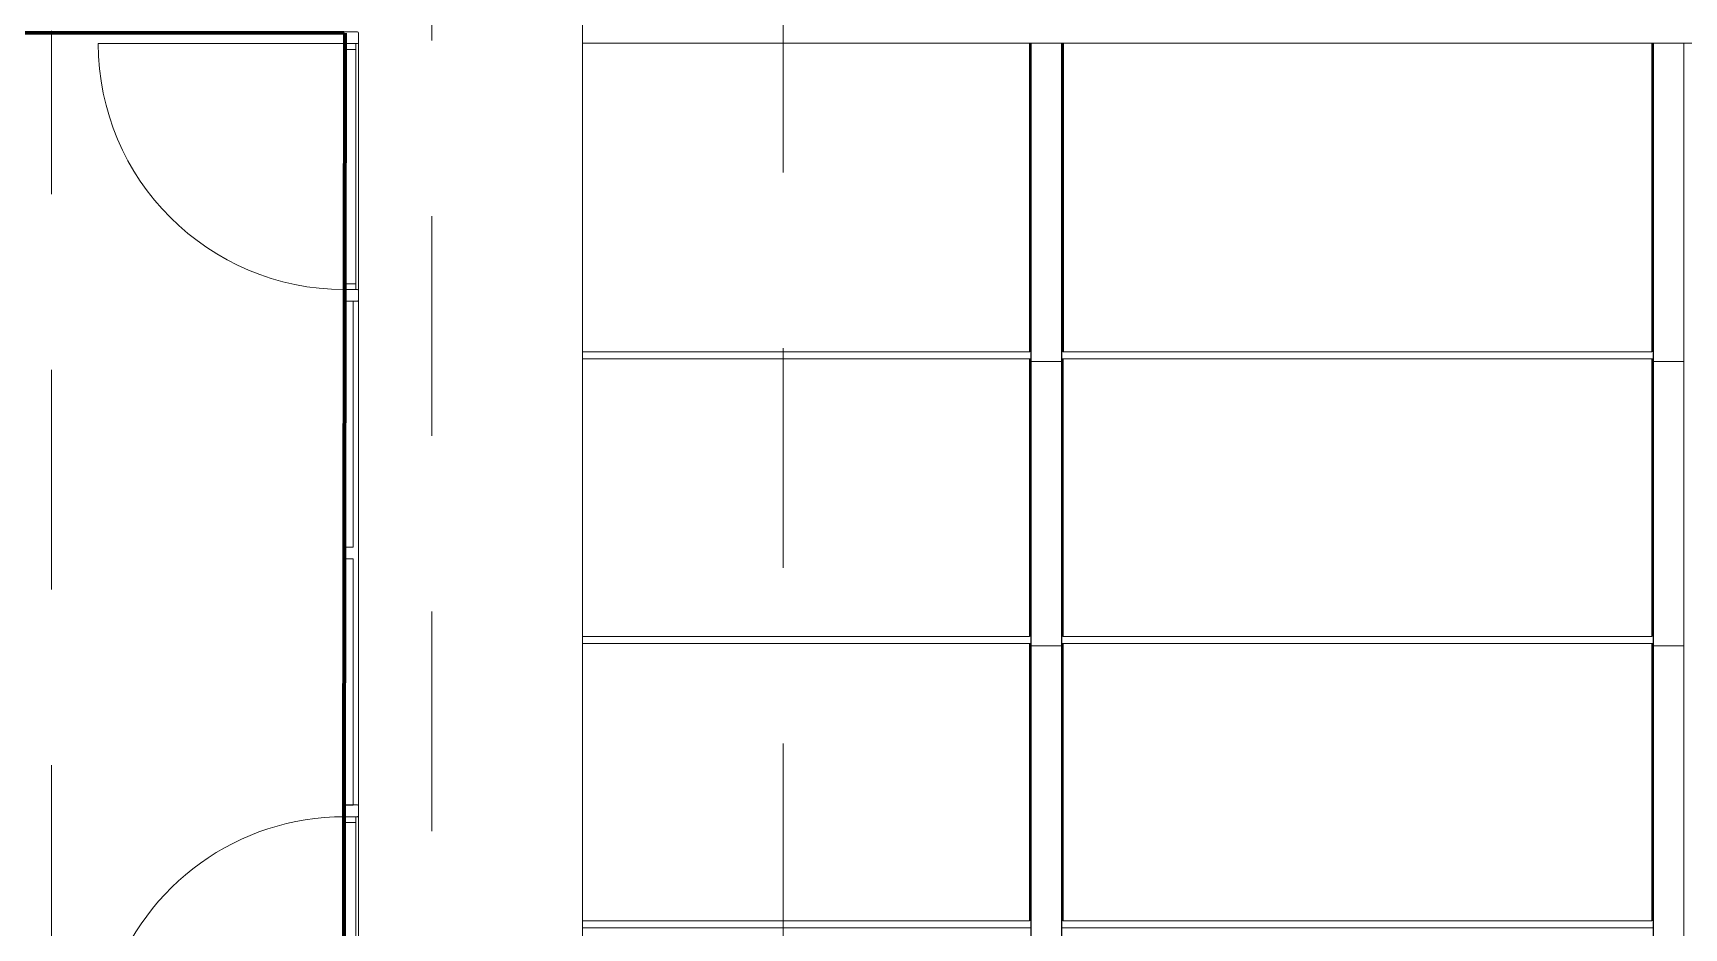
# Model space of a CAD drawing. Header units: metres. Extents: x -227.9 to -140, y 37.9 to 92.1.
# Drawn here: x -207.66 to -202.02, y 64.88 to 67.94 of the extents above; entities that cross this region are included whole.
import ezdxf

# ---------------------------------------------------------------- set-up
doc = ezdxf.new("R2010")
doc.units = ezdxf.units.M
doc.linetypes.add('JIS_02_0.7', pattern=[1.35, 0.75, -0.6])
doc.layers.add('A-DETL', color=94, linetype='Continuous', lineweight=5, true_color=0x00a600)
doc.layers.add('G-IMPT', color=8, linetype='Continuous', lineweight=5, true_color=0x808080)
for name, color, linetype, lineweight in [('A-DOOR', 7, 'Continuous', 5), ('A-FLOR', 7, 'Continuous', 5), ('A-GENM', 7, 'Continuous', 5), ('A-GLAZ-CURT', 7, 'Continuous', 5), ('A-GLAZ-CWMG', 7, 'Continuous', 5), ('A-ROOF', 7, 'Continuous', 5), ('S-BEAM', 7, 'Continuous', 5)]:
    doc.layers.add(name, color=color, linetype=linetype, lineweight=lineweight)
doc.layers.add('Chambre', color=40, linetype='Continuous')

# ---------------------------------------------------------------- blocks, each defined once
blk = doc.blocks.new('LAG-C1030-PORTES-VITRINE DE MAGASIN-13PR_08_01 - LAG-C1030-PORTES-VITRINE DE MAGASIN-13PR_08_01-12741820-MUC-LAG-PRO-PLA-ARC-TZN-N02-AG02Ec-Cote')
at = {"layer": 'A-DOOR'}
blk.add_line((0.4201, 0), (0.4201, 0.8401), dxfattribs=at)
at = {"layer": 'A-DOOR', "color": 9, "lineweight": 9, "true_color": 0xc0c0c0}
for p, q in [((-0.4001, 0), (-0.4201, 0)), ((-0.4201, 0), (-0.4201, -0.04)), ((-0.4001, -0.04), (-0.4001, 0)), ((0.4201, 0), (0.4001, 0)), ((0.4001, 0), (0.4001, -0.04)), ((0.4201, -0.04), (0.4201, 0)), ((-0.4201, -0.04), (-0.4001, -0.04)), ((0.4001, -0.04), (0.4201, -0.04))]:
    blk.add_line(p, q, dxfattribs=at)
at = {"layer": 'A-DOOR', "color": 9, "true_color": 0xc0c0c0}
for p, q in [((-0.4001, 0), (0.4001, 0)), ((0.4001, -0.04), (-0.4001, -0.04))]:
    blk.add_line(p, q, dxfattribs=at)
at = {"layer": 'A-DOOR'}
blk.add_arc((0.4201, 0), 0.8401, 90, 180, dxfattribs=at)
blk = doc.blocks.new('LAG-B2020-PANNEAU DE RIDEAU-TRANSPARENT - CURTAIN WALL MULLION_dwg_12FT-JANSEN-P05-V43-MUC-LAG-PRO-PLA-ARC-TZN-N02-AG02Ec-Cote')
at = {"layer": 'G-IMPT', "flags": 128}
blk.add_lwpolyline([(0.004, 0.0001), (0.003, 0), (0.002, 0.0001), (0.001, 0), (0, 0), (0.001, 0.0001), (0.002, 0), (0.003, 0.0001), (0.004, 0)], dxfattribs=at)
at = {"layer": 'G-IMPT', "color": 161, "true_color": 0x7f9fff, "flags": 128}
for points in [[(0, 0), (0, 0), (0, 0), (0, 0), (0, 0), (0, 0), (0, 0.0001), (0, 0), (0, 0), (0, 0), (0, 0), (0, 0), (0, 0), (0, 0)], [(0, 0), (0, 0), (0, 0), (0, 0)], [(0.001, 0), (0.001, 0), (0.001, 0), (0.001, 0), (0.001, 0), (0.001, 0), (0.001, 0.0001), (0.001, 0), (0.001, 0), (0.001, 0), (0.001, 0), (0.001, 0), (0.001, 0), (0.001, 0)], [(0.001, 0), (0.001, 0), (0.001, 0), (0.001, 0)], [(0.001, 0), (0.001, 0), (0.001, 0), (0.001, 0), (0.001, 0), (0.001, 0)], [(0.001, 0), (0.001, 0), (0.001, 0), (0.001, 0)], [(0.002, 0), (0.002, 0), (0.002, 0), (0.002, 0), (0.002, 0), (0.002, 0), (0.002, 0.0001), (0.002, 0), (0.002, 0), (0.002, 0), (0.002, 0), (0.002, 0), (0.002, 0), (0.002, 0)], [(0.002, 0), (0.002, 0), (0.002, 0), (0.002, 0)], [(0.002, 0), (0.002, 0), (0.002, 0), (0.002, 0), (0.002, 0), (0.002, 0)], [(0.002, 0), (0.002, 0), (0.002, 0), (0.002, 0)], [(0.003, 0), (0.003, 0), (0.003, 0), (0.003, 0), (0.003, 0), (0.003, 0), (0.003, 0), (0.003, 0.0001), (0.003, 0), (0.003, 0), (0.003, 0), (0.003, 0), (0.003, 0), (0.003, 0)], [(0.003, 0), (0.0031, 0), (0.0031, 0), (0.003, 0)], [(0.003, 0), (0.003, 0), (0.0031, 0), (0.0031, 0), (0.003, 0), (0.003, 0)], [(0.003, 0), (0.003, 0), (0.003, 0), (0.003, 0)], [(0.004, 0), (0.004, 0), (0.004, 0), (0.004, 0), (0.004, 0), (0.0041, 0), (0.004, 0.0001), (0.004, 0), (0.004, 0), (0.004, 0), (0.004, 0), (0.004, 0), (0.004, 0), (0.004, 0)], [(0.004, 0), (0.004, 0), (0.004, 0), (0.004, 0)]]:
    blk.add_lwpolyline(points, dxfattribs=at)
at = {"layer": 'G-IMPT', "color": 4, "true_color": 0x00ffff, "flags": 128}
for points in [[(0.001, 0), (0.001, 0), (0, 0), (0, 0)], [(0.002, 0), (0.002, 0), (0.001, 0), (0.001, 0)], [(0.003, 0), (0.003, 0), (0.002, 0), (0.002, 0)], [(0.004, 0), (0.004, 0), (0.003, 0), (0.003, 0)]]:
    blk.add_lwpolyline(points, close=True, dxfattribs=at)
at = {"layer": 'G-IMPT', "color": 161, "true_color": 0x7f9fff}
for centre, radius, start, end in [((0, 0), 0.000004, 90, 180), ((0, 0), 0.000004, 360, 90), ((0, 0), 0.000002, 90, 180), ((0, 0), 0.000002, 360, 90), ((0, 0), 0.000002, 270, 360), ((0, 0), 0.000002, 180, 270), ((0, 0), 0.000004, 270, 0), ((0, 0), 0.000004, 180, 270), ((0.001, 0), 0.000004, 90, 180), ((0.001, 0), 0.000004, 360, 90), ((0.001, 0), 0.000002, 90, 180), ((0.001, 0), 0.000002, 360, 90), ((0.001, 0), 0.000002, 270, 360), ((0.001, 0), 0.000002, 180, 270), ((0.001, 0), 0.000004, 270, 0), ((0.001, 0), 0.000004, 180, 270), ((0.002, 0), 0.000004, 90, 180), ((0.002, 0), 0.000004, 360, 90), ((0.002, 0), 0.000002, 90, 180), ((0.002, 0), 0.000002, 360, 90), ((0.002, 0), 0.000002, 270, 360), ((0.002, 0), 0.000002, 180, 270), ((0.002, 0), 0.000004, 270, 0), ((0.002, 0), 0.000004, 180, 270), ((0.003, 0), 0.000004, 90, 180), ((0.003, 0), 0.000004, 360, 90), ((0.003, 0), 0.000002, 90, 180), ((0.003, 0), 0.000002, 360, 90), ((0.003, 0), 0.000002, 270, 360), ((0.003, 0), 0.000002, 180, 270), ((0.003, 0), 0.000004, 270, 0), ((0.003, 0), 0.000004, 180, 270), ((0.004, 0), 0.000004, 360, 90), ((0.004, 0), 0.000004, 90, 180), ((0.004, 0), 0.000002, 360, 90), ((0.004, 0), 0.000002, 90, 180), ((0.004, 0), 0.000002, 180, 270), ((0.004, 0), 0.000002, 270, 360), ((0.004, 0), 0.000004, 180, 270), ((0.004, 0), 0.000004, 270, 0)]:
    blk.add_arc(centre, radius, start, end, dxfattribs=at)
blk = doc.blocks.new('LAG-B2020-PANNEAU DE RIDEAU-TRANSPARENT - CURTAIN WALL MULLION_dwg-V44-MUC-LAG-PRO-PLA-ARC-TZN-N02-AG02Ec-Cote')
blk.add_blockref('LAG-B2020-PANNEAU DE RIDEAU-TRANSPARENT - CURTAIN WALL MULLION_dwg_12FT-JANSEN-P05-V43-MUC-LAG-PRO-PLA-ARC-TZN-N02-AG02Ec-Cote', (-0.0027, 0.0003))
blk = doc.blocks.new('LAG-B2020-PANNEAU DE RIDEAU-TRANSPARENT - LAG-B2020-PANNEAU DE RIDEAU-TRANSPARENT-11582831-MUC-LAG-PRO-PLA-ARC-TZN-N02-AG02Ec-Cote')
at = {"layer": 'A-GLAZ-CURT', "lineweight": 9}
for p, q in [((0.4201, 0.03), (-0.4201, 0.03)), ((-0.4201, 0.03), (-0.4201, 0)), ((-0.4201, 0), (0.4201, 0)), ((0.4201, 0), (0.4201, 0.03))]:
    blk.add_line(p, q, dxfattribs=at)
at = {"extrusion": (0, 0, -1), "zscale": -1, "rotation": 180}
blk.add_blockref('LAG-B2020-PANNEAU DE RIDEAU-TRANSPARENT - CURTAIN WALL MULLION_dwg-V44-MUC-LAG-PRO-PLA-ARC-TZN-N02-AG02Ec-Cote', (0, 0), dxfattribs=at)
blk = doc.blocks.new('LAG-B2020-PANNEAU DE RIDEAU-TRANSPARENT - CURTAIN WALL MULLION_dwg_12FT-JANSEN-P05-V45-MUC-LAG-PRO-PLA-ARC-TZN-N02-AG02Ec-Cote')
at = {"layer": 'G-IMPT', "flags": 128}
blk.add_lwpolyline([(0.004, 0.0001), (0.003, 0), (0.002, 0.0001), (0.001, 0), (0, 0), (0.001, 0.0001), (0.002, 0), (0.003, 0.0001), (0.004, 0)], dxfattribs=at)
at = {"layer": 'G-IMPT', "color": 161, "true_color": 0x7f9fff, "flags": 128}
for points in [[(0, 0), (0, 0), (0, 0), (0, 0), (0, 0), (0, 0), (0, 0.0001), (0, 0), (0, 0), (0, 0), (0, 0), (0, 0), (0, 0), (0, 0)], [(0, 0), (0, 0), (0, 0), (0, 0)], [(0.001, 0), (0.001, 0), (0.001, 0), (0.001, 0), (0.001, 0), (0.001, 0), (0.001, 0.0001), (0.001, 0), (0.001, 0), (0.001, 0), (0.001, 0), (0.001, 0), (0.001, 0), (0.001, 0)], [(0.001, 0), (0.001, 0), (0.001, 0), (0.001, 0)], [(0.001, 0), (0.001, 0), (0.001, 0), (0.001, 0), (0.001, 0), (0.001, 0)], [(0.001, 0), (0.001, 0), (0.001, 0), (0.001, 0)], [(0.002, 0), (0.002, 0), (0.002, 0), (0.002, 0), (0.002, 0), (0.002, 0), (0.002, 0.0001), (0.002, 0), (0.002, 0), (0.002, 0), (0.002, 0), (0.002, 0), (0.002, 0), (0.002, 0)], [(0.002, 0), (0.002, 0), (0.002, 0), (0.002, 0)], [(0.002, 0), (0.002, 0), (0.002, 0), (0.002, 0), (0.002, 0), (0.002, 0)], [(0.002, 0), (0.002, 0), (0.002, 0), (0.002, 0)], [(0.003, 0), (0.003, 0), (0.003, 0), (0.003, 0), (0.003, 0), (0.003, 0), (0.003, 0), (0.003, 0.0001), (0.003, 0), (0.003, 0), (0.003, 0), (0.003, 0), (0.003, 0), (0.003, 0)], [(0.003, 0), (0.0031, 0), (0.0031, 0), (0.003, 0)], [(0.003, 0), (0.003, 0), (0.0031, 0), (0.0031, 0), (0.003, 0), (0.003, 0)], [(0.003, 0), (0.003, 0), (0.003, 0), (0.003, 0)], [(0.004, 0), (0.004, 0), (0.004, 0), (0.004, 0), (0.004, 0), (0.0041, 0), (0.004, 0.0001), (0.004, 0), (0.004, 0), (0.004, 0), (0.004, 0), (0.004, 0), (0.004, 0), (0.004, 0)], [(0.004, 0), (0.004, 0), (0.004, 0), (0.004, 0)]]:
    blk.add_lwpolyline(points, dxfattribs=at)
at = {"layer": 'G-IMPT', "color": 4, "true_color": 0x00ffff, "flags": 128}
for points in [[(0.001, 0), (0.001, 0), (0, 0), (0, 0)], [(0.002, 0), (0.002, 0), (0.001, 0), (0.001, 0)], [(0.003, 0), (0.003, 0), (0.002, 0), (0.002, 0)], [(0.004, 0), (0.004, 0), (0.003, 0), (0.003, 0)]]:
    blk.add_lwpolyline(points, close=True, dxfattribs=at)
at = {"layer": 'G-IMPT', "color": 161, "true_color": 0x7f9fff}
for centre, radius, start, end in [((0, 0), 0.000004, 90, 180), ((0, 0), 0.000004, 360, 90), ((0, 0), 0.000002, 90, 180), ((0, 0), 0.000002, 360, 90), ((0, 0), 0.000002, 270, 360), ((0, 0), 0.000002, 180, 270), ((0, 0), 0.000004, 270, 0), ((0, 0), 0.000004, 180, 270), ((0.001, 0), 0.000004, 90, 180), ((0.001, 0), 0.000004, 360, 90), ((0.001, 0), 0.000002, 90, 180), ((0.001, 0), 0.000002, 360, 90), ((0.001, 0), 0.000002, 270, 360), ((0.001, 0), 0.000002, 180, 270), ((0.001, 0), 0.000004, 270, 0), ((0.001, 0), 0.000004, 180, 270), ((0.002, 0), 0.000004, 90, 180), ((0.002, 0), 0.000004, 360, 90), ((0.002, 0), 0.000002, 90, 180), ((0.002, 0), 0.000002, 360, 90), ((0.002, 0), 0.000002, 270, 360), ((0.002, 0), 0.000002, 180, 270), ((0.002, 0), 0.000004, 270, 0), ((0.002, 0), 0.000004, 180, 270), ((0.003, 0), 0.000004, 90, 180), ((0.003, 0), 0.000004, 360, 90), ((0.003, 0), 0.000002, 90, 180), ((0.003, 0), 0.000002, 360, 90), ((0.003, 0), 0.000002, 270, 360), ((0.003, 0), 0.000002, 180, 270), ((0.003, 0), 0.000004, 270, 0), ((0.003, 0), 0.000004, 180, 270), ((0.004, 0), 0.000004, 360, 90), ((0.004, 0), 0.000004, 90, 180), ((0.004, 0), 0.000002, 360, 90), ((0.004, 0), 0.000002, 90, 180), ((0.004, 0), 0.000002, 180, 270), ((0.004, 0), 0.000002, 270, 360), ((0.004, 0), 0.000004, 180, 270), ((0.004, 0), 0.000004, 270, 0)]:
    blk.add_arc(centre, radius, start, end, dxfattribs=at)
blk = doc.blocks.new('LAG-B2020-PANNEAU DE RIDEAU-TRANSPARENT - CURTAIN WALL MULLION_dwg-V46-MUC-LAG-PRO-PLA-ARC-TZN-N02-AG02Ec-Cote')
blk.add_blockref('LAG-B2020-PANNEAU DE RIDEAU-TRANSPARENT - CURTAIN WALL MULLION_dwg_12FT-JANSEN-P05-V45-MUC-LAG-PRO-PLA-ARC-TZN-N02-AG02Ec-Cote', (-0.0027, 0.0003))
blk = doc.blocks.new('LAG-B2020-PANNEAU DE RIDEAU-TRANSPARENT - LAG-B2020-PANNEAU DE RIDEAU-TRANSPARENT-V47-MUC-LAG-PRO-PLA-ARC-TZN-N02-AG02Ec-Cote')
at = {"layer": 'A-GLAZ-CURT', "lineweight": 9}
for p, q in [((0.4201, 0.03), (-0.4201, 0.03)), ((-0.4201, 0.03), (-0.4201, 0)), ((-0.4201, 0), (0.4201, 0)), ((0.4201, 0), (0.4201, 0.03))]:
    blk.add_line(p, q, dxfattribs=at)
at = {"extrusion": (0, 0, -1), "zscale": -1, "rotation": 180}
blk.add_blockref('LAG-B2020-PANNEAU DE RIDEAU-TRANSPARENT - CURTAIN WALL MULLION_dwg-V46-MUC-LAG-PRO-PLA-ARC-TZN-N02-AG02Ec-Cote', (0, 0), dxfattribs=at)
blk = doc.blocks.new('LAG-C1030-PORTES-VITRINE DE MAGASIN-13PR_08_01 - LAG-C1030-PORTES-VITRINE DE MAGASIN-13PR_08_01-12741823-MUC-LAG-PRO-PLA-ARC-TZN-N02-AG02Ec-Cote')
at = {"layer": 'A-DOOR', "color": 9, "lineweight": 9, "true_color": 0xc0c0c0}
for p, q in [((-0.4201, 0.04), (-0.4001, 0.04)), ((-0.4201, 0), (-0.4201, 0.04)), ((-0.4001, 0.04), (-0.4001, 0)), ((0.4001, 0.04), (0.4201, 0.04)), ((0.4001, 0), (0.4001, 0.04)), ((0.4201, 0.04), (0.4201, 0)), ((-0.4001, 0), (-0.4201, 0)), ((0.4201, 0), (0.4001, 0))]:
    blk.add_line(p, q, dxfattribs=at)
at = {"layer": 'A-DOOR', "color": 9, "true_color": 0xc0c0c0}
for p, q in [((0.4001, 0.04), (-0.4001, 0.04)), ((-0.4001, 0), (0.4001, 0))]:
    blk.add_line(p, q, dxfattribs=at)
at = {"layer": 'A-DOOR'}
blk.add_line((0.4201, 0), (0.4201, -0.6974), dxfattribs=at)
blk.add_arc((0.4201, 0), 0.8401, 180, 251.5106, dxfattribs=at)
blk = doc.blocks.new('Rectangulaire Meneau - LAG-B2010-MENEAU-40x50-11581633-MUC-LAG-PRO-PLA-ARC-TZN-N02-AG02Ec-Cote')
at = {"layer": 'A-GLAZ-CWMG', "lineweight": 13}
for p, q in [((-0.016, 0.0013), (0.016, 0.0013)), ((-0.02, -0.0447), (-0.02, -0.04)), ((0.016, -0.0487), (-0.016, -0.0487)), ((0.02, -0.0027), (0.02, -0.0447))]:
    blk.add_line(p, q, dxfattribs=at)
for centre, start, end in [((-0.016, -0.0027), 90, 180), ((0.016, -0.0027), 0, 90), ((-0.016, -0.0447), 180, 270), ((0.016, -0.0447), 270, 0)]:
    blk.add_arc(centre, 0.004, start, end, dxfattribs=at)
blk = doc.blocks.new('Rectangulaire Meneau - LAG-B2010-MENEAU-40x50-V28-MUC-LAG-PRO-PLA-ARC-TZN-N02-AG02Ec-Cote')
at = {"layer": 'A-GLAZ-CWMG', "lineweight": 13}
for p, q in [((-0.016, 0.0013), (0.016, 0.0013)), ((-0.02, -0.0447), (-0.02, -0.0027)), ((0.016, -0.0487), (-0.016, -0.0487)), ((0.02, -0.04), (0.02, -0.0447))]:
    blk.add_line(p, q, dxfattribs=at)
for centre, start, end in [((-0.016, -0.0027), 90, 180), ((0.016, -0.0027), 0, 90), ((-0.016, -0.0447), 180, 270), ((0.016, -0.0447), 270, 0)]:
    blk.add_arc(centre, 0.004, start, end, dxfattribs=at)
blk = doc.blocks.new('LAG-B1020-CADRE STRUCTURELLE-PATIO - MUC-PATIO_skp_97-11715570-MUC-LAG-PRO-PLA-ARC-TZN-N02-AG02Ec-Cote')
at = {"layer": 'G-IMPT', "color": 7}
for p, q in [((-0.3673, 0.0244), (-24.7873, 0.0244)), ((-24.7873, 0.0244), (-0.3673, 0.0244))]:
    blk.add_line(p, q, dxfattribs=at)
blk = doc.blocks.new('LAG-B1020-CADRE STRUCTURELLE-PATIO - MUC-PATIO_skp_80-11715553-MUC-LAG-PRO-PLA-ARC-TZN-N02-AG02Ec-Cote')
at = {"layer": 'G-IMPT', "color": 7}
for p, q in [((1.8076, 7.8857), (1.8076, 6.8313)), ((1.8076, 6.8313), (1.8076, 7.8857)), ((1.9215, 7.8857), (1.9215, 6.8313)), ((1.9215, 6.8313), (1.9215, 7.8857)), ((3.9326, 7.8857), (3.9326, 6.8313)), ((3.9326, 6.8313), (3.9326, 7.8857)), ((0.2802, 6.8313), (1.8076, 6.8313)), ((0.2802, 6.8313), (1.8076, 6.8313)), ((1.9215, 6.8313), (3.9326, 6.8313)), ((3.9326, 6.8313), (1.9215, 6.8313)), ((1.8115, 6.8069), (0.2802, 6.8069)), ((0.2802, 6.8069), (1.8115, 6.8069)), ((1.8071, 6.8069), (1.8071, 5.8597)), ((1.8071, 5.8597), (1.8071, 6.8069)), ((1.9177, 6.8069), (3.9365, 6.8069)), ((3.9365, 6.8069), (1.9177, 6.8069)), ((1.921, 5.8597), (1.921, 6.8069)), ((1.921, 6.8069), (1.921, 5.8597)), ((3.9321, 5.8597), (3.9321, 6.8069)), ((3.9321, 6.8069), (3.9321, 5.8597)), ((0.2802, 5.8597), (1.8071, 5.8597)), ((0.2802, 5.8597), (1.8071, 5.8597)), ((1.8115, 5.8353), (0.2802, 5.8353)), ((0.2802, 5.8353), (1.8115, 5.8353)), ((1.8071, 5.8353), (1.8071, 4.8881)), ((1.8071, 4.8881), (1.8071, 5.8353)), ((1.9177, 5.8353), (3.9365, 5.8353)), ((1.9177, 5.8353), (3.9365, 5.8353)), ((1.921, 5.8597), (3.9321, 5.8597)), ((1.921, 5.8597), (3.9321, 5.8597)), ((1.921, 4.8881), (1.921, 5.8353)), ((1.921, 5.8353), (1.921, 4.8881)), ((3.9321, 4.8881), (3.9321, 5.8353)), ((3.9321, 5.8353), (3.9321, 4.8881)), ((0.2802, 4.8881), (1.8071, 4.8881)), ((0.2802, 4.8881), (1.8071, 4.8881)), ((1.8115, 4.8637), (0.2802, 4.8637)), ((0.2802, 4.8637), (1.8115, 4.8637)), ((1.9177, 4.8637), (3.9365, 4.8637)), ((1.9177, 4.8637), (3.9365, 4.8637)), ((1.921, 4.8881), (3.9321, 4.8881)), ((1.921, 4.8881), (3.9321, 4.8881))]:
    blk.add_line(p, q, dxfattribs=at)
blk = doc.blocks.new('LAG-B1020-CADRE STRUCTURELLE-PATIO - MUC-PATIO_skp_79-11715552-MUC-LAG-PRO-PLA-ARC-TZN-N02-AG02Ec-Cote')
at = {"layer": 'G-IMPT', "color": 7}
for p, q in [((1.7871, 6.8029), (1.7871, 7.8574)), ((1.7871, 7.8574), (1.7871, 6.8029)), ((1.901, 7.8574), (1.901, 6.8029)), ((1.901, 7.8574), (1.901, 6.8029)), ((3.9121, 6.8029), (3.9121, 7.8574)), ((3.9121, 7.8574), (3.9121, 6.8029)), ((1.7871, 6.8029), (0.2602, 6.8029)), ((1.7871, 6.8029), (0.2602, 6.8029)), ((1.7865, 5.8313), (1.7865, 6.7786)), ((1.7865, 6.7786), (1.7865, 5.8313)), ((3.9121, 6.8029), (1.901, 6.8029)), ((1.901, 6.8029), (3.9121, 6.8029)), ((1.901, 6.7786), (1.901, 5.8313)), ((1.901, 6.7786), (1.901, 5.8313)), ((3.9121, 5.8313), (3.9121, 6.7786)), ((3.9121, 6.7786), (3.9121, 5.8313)), ((1.7865, 5.8313), (0.2602, 5.8313)), ((1.7865, 5.8313), (0.2602, 5.8313)), ((3.9121, 5.8313), (1.901, 5.8313)), ((3.9121, 5.8313), (1.901, 5.8313)), ((1.7865, 4.8597), (1.7865, 5.807)), ((1.7865, 5.807), (1.7865, 4.8597)), ((1.901, 5.807), (1.901, 4.8597)), ((1.901, 5.807), (1.901, 4.8597)), ((3.9121, 4.8597), (3.9121, 5.807)), ((3.9121, 5.807), (3.9121, 4.8597)), ((1.7865, 4.8597), (0.2602, 4.8597)), ((1.7865, 4.8597), (0.2602, 4.8597)), ((3.9121, 4.8597), (1.901, 4.8597)), ((3.9121, 4.8597), (1.901, 4.8597))]:
    blk.add_line(p, q, dxfattribs=at)
blk = doc.blocks.new('LAG-B1020-CADRE STRUCTURELLE-PATIO - MUC-PATIO_skp_76-11715549-MUC-LAG-PRO-PLA-ARC-TZN-N02-AG02Ec-Cote')
at = {"layer": 'G-IMPT', "color": 7}
for p, q in [((1.901, 7.9319), (1.901, 6.8445)), ((1.901, 7.9319), (1.901, 6.8445)), ((2.006, 7.9319), (2.006, 6.8445)), ((2.006, 6.8445), (2.006, 7.9319)), ((4.026, 7.9319), (4.026, 6.8445)), ((4.026, 7.9319), (4.026, 6.8445)), ((4.131, 7.9319), (4.131, 6.8445)), ((4.131, 6.8445), (4.131, 7.9319)), ((2.006, 6.8445), (1.901, 6.8445)), ((2.006, 6.8445), (1.901, 6.8445)), ((1.901, 5.8739), (1.901, 6.8445)), ((1.901, 6.8445), (1.901, 5.8739)), ((2.006, 6.8445), (2.006, 5.8739)), ((2.006, 6.8445), (2.006, 5.8739)), ((4.131, 6.8445), (4.026, 6.8445)), ((4.131, 6.8445), (4.026, 6.8445)), ((4.026, 5.8739), (4.026, 6.8445)), ((4.026, 6.8445), (4.026, 5.8739)), ((4.131, 6.8445), (4.131, 5.8739)), ((4.131, 6.8445), (4.131, 5.8739)), ((2.006, 5.8739), (1.901, 5.8739)), ((1.901, 5.8739), (2.006, 5.8739)), ((1.901, 5.8739), (1.901, 2.8946)), ((1.901, 5.8739), (1.901, 2.8946)), ((2.006, 5.8738), (2.006, 2.8946)), ((2.006, 2.8946), (2.006, 5.8738)), ((4.131, 5.8739), (4.026, 5.8739)), ((4.026, 5.8739), (4.131, 5.8739)), ((4.026, 5.8739), (4.026, 2.8946)), ((4.026, 5.8739), (4.026, 2.8946)), ((4.131, 5.8738), (4.131, 2.8946)), ((4.131, 2.8946), (4.131, 5.8738))]:
    blk.add_line(p, q, dxfattribs=at)
blk = doc.blocks.new('LAG-B1020-CADRE STRUCTURELLE-PATIO - MUC-PATIO_skp_2-11715475-MUC-LAG-PRO-PLA-ARC-TZN-N02-AG02Ec-Cote')
for name, p in [('LAG-B1020-CADRE STRUCTURELLE-PATIO - MUC-PATIO_skp_97-11715570-MUC-LAG-PRO-PLA-ARC-TZN-N02-AG02Ec-Cote', (25.2869, 8.0479)), ('LAG-B1020-CADRE STRUCTURELLE-PATIO - MUC-PATIO_skp_80-11715553-MUC-LAG-PRO-PLA-ARC-TZN-N02-AG02Ec-Cote', (0.2194, 0.1866)), ('LAG-B1020-CADRE STRUCTURELLE-PATIO - MUC-PATIO_skp_79-11715552-MUC-LAG-PRO-PLA-ARC-TZN-N02-AG02Ec-Cote', (0.2394, 0.2149)), ('LAG-B1020-CADRE STRUCTURELLE-PATIO - MUC-PATIO_skp_76-11715549-MUC-LAG-PRO-PLA-ARC-TZN-N02-AG02Ec-Cote', (0.1299, 0.1404))]:
    blk.add_blockref(name, p)
blk = doc.blocks.new('LAG-B1020-CADRE STRUCTURELLE-PATIO - LAG-LAG-B1020-CADRE STRUCTURELLE-PATIO-10510598-MUC-LAG-PRO-PLA-ARC-TZN-N02-AG02Ec-Cote')
blk.add_blockref('LAG-B1020-CADRE STRUCTURELLE-PATIO - MUC-PATIO_skp_2-11715475-MUC-LAG-PRO-PLA-ARC-TZN-N02-AG02Ec-Cote', (-12.7084, -8.23))
blk = doc.blocks.new('Rectangulaire Meneau - LAG-B2010-MENEAU-40x50-11581515-MUC-LAG-PRO-PLA-ARC-TZN-N02-AG02Ec-Cote')
at = {"layer": 'A-GLAZ-CWMG', "lineweight": 13}
for p, q in [((-0.004, 0.0013), (-0.036, 0.0013)), ((-0.04, -0.04), (-0.04, -0.0447)), ((-0.036, -0.0487), (-0.004, -0.0487)), ((0, -0.0447), (0, -0.0027))]:
    blk.add_line(p, q, dxfattribs=at)
for centre, start, end in [((-0.036, -0.0027), 90, 180), ((-0.004, -0.0027), 0, 90), ((-0.036, -0.0447), 180, 270), ((-0.004, -0.0447), 270, 0)]:
    blk.add_arc(centre, 0.004, start, end, dxfattribs=at)
blk = doc.blocks.new('PATIO - CMS-PATIO-2083973-MUC-LAG-PRO-PLA-ARC-TZN-N02-AG02Ec-Cote')
at = {"layer": 'G-IMPT', "color": 7, "lineweight": 9}
for p, q in [((-10.682, -1.2121), (-10.682, -0.1577)), ((-10.682, -0.1577), (-10.682, -1.2121)), ((-10.6814, -0.1577), (-10.6814, -1.2121)), ((-10.6814, -1.2121), (-10.6814, -0.1577)), ((-10.6775, -0.1577), (-10.6775, -1.245)), ((-10.6775, -0.1577), (-10.6775, -1.245)), ((-10.5725, -0.1577), (-10.5725, -1.245)), ((-10.5725, -1.245), (-10.5725, -0.1577)), ((-10.5681, -0.1577), (-10.5681, -1.2121)), ((-10.5681, -0.1577), (-10.5681, -1.2121)), ((-10.5675, -0.1577), (-10.5675, -1.2121)), ((-10.5675, -1.2121), (-10.5675, -0.1577)), ((-8.557, -1.2121), (-8.557, -0.1577)), ((-8.557, -0.1577), (-8.557, -1.2121)), ((-8.5564, -0.1577), (-8.5564, -1.2121)), ((-8.5564, -1.2121), (-8.5564, -0.1577)), ((-8.5525, -0.1577), (-8.5525, -1.245)), ((-8.5525, -0.1577), (-8.5525, -1.245)), ((-10.6825, -2.1837), (-10.6825, -1.2365)), ((-10.6825, -1.2365), (-10.6825, -2.1837)), ((-10.682, -1.2365), (-10.682, -2.1837)), ((-10.682, -2.1837), (-10.682, -1.2365)), ((-10.5681, -2.1837), (-10.568, -1.2365)), ((-10.5681, -1.2365), (-10.5681, -2.1837)), ((-10.5681, -1.2365), (-10.5681, -2.1837)), ((-10.568, -1.2365), (-10.5681, -2.1837)), ((-8.557, -2.1837), (-8.557, -1.2365)), ((-8.557, -1.2365), (-8.557, -2.1837)), ((-8.557, -2.1837), (-8.557, -1.2365)), ((-8.557, -1.2365), (-8.557, -2.1837)), ((-10.6775, -2.2157), (-10.6775, -1.245)), ((-10.6775, -1.245), (-10.6775, -2.2157)), ((-10.5725, -1.245), (-10.5725, -2.2157)), ((-10.5725, -1.245), (-10.5725, -2.2157)), ((-8.5525, -2.2157), (-8.5525, -1.245)), ((-8.5525, -1.245), (-8.5525, -2.2157)), ((-10.6825, -3.1553), (-10.6825, -2.2081)), ((-10.6825, -2.2081), (-10.6825, -3.1553)), ((-10.682, -2.2081), (-10.682, -3.1553)), ((-10.682, -3.1553), (-10.682, -2.2081)), ((-10.6775, -2.2157), (-10.6775, -5.195)), ((-10.6775, -2.2157), (-10.6775, -5.195)), ((-10.5725, -2.2157), (-10.5725, -5.195)), ((-10.5725, -5.195), (-10.5725, -2.2157)), ((-10.5681, -3.1553), (-10.568, -2.2081)), ((-10.5681, -2.2081), (-10.5681, -3.1553)), ((-10.5681, -2.2081), (-10.5681, -3.1553)), ((-10.5681, -2.2081), (-10.5681, -3.1553)), ((-8.557, -3.1553), (-8.557, -2.2081)), ((-8.557, -2.2081), (-8.557, -3.1553)), ((-8.557, -3.1553), (-8.557, -2.2081)), ((-8.557, -2.2081), (-8.557, -3.1553)), ((-8.5525, -2.2157), (-8.5525, -5.195)), ((-8.5525, -2.2157), (-8.5525, -5.195))]:
    blk.add_line(p, q, dxfattribs=at)

msp = doc.modelspace()

# ---------------------------------------------------------------- linework, layer by layer
at = {"layer": 'A-DETL', "color": 7, "linetype": 'JIS_02_0.7'}
for p, q in [((-206.2941, 62.5135), (-206.2941, 73.6135)), ((-205.0941, 73.6135), (-205.0941, 62.5135))]:
    msp.add_line(p, q, dxfattribs=at)
at = {"layer": 'A-DETL', "color": 9, "linetype": 'JIS_02_0.7', "lineweight": 9, "true_color": 0xc0c0c0}
msp.add_line((-207.5928, 64.6889), (-207.5928, 67.9466), dxfattribs=at)
at = {"layer": 'A-FLOR', "lineweight": 9}
for p, q in [((-206.5941, 67.9075), (-206.5941, 67.0594)), ((-206.5941, 67.0274), (-206.5941, 65.2992)), ((-206.5941, 65.2672), (-206.5941, 64.4191))]:
    msp.add_line(p, q, dxfattribs=at)
at = {"layer": 'A-ROOF'}
for p, q in [((-205.7791, 73.5985), (-205.7791, 62.5285)), ((-206.5441, 67.0594), (-206.5441, 67.9075)), ((-206.5441, 65.2992), (-206.5441, 67.0274)), ((-206.5441, 64.4191), (-206.5441, 65.2672))]:
    msp.add_line(p, q, dxfattribs=at)
at = {"layer": 'Chambre', "lineweight": 140}
msp.add_lwpolyline([(-206.5941, 67.9395), (-216.9064, 67.9466), (-216.9064, 65.3522), (-215.4324, 65.3522), (-215.4194, 64.3819), (-206.5941, 64.3871), (-206.5901, 67.9395)], dxfattribs=at)

# ---------------------------------------------------------------- block references
at = {"layer": 'A-DOOR', "color": 9, "true_color": 0xc0c0c0}
for name, p, rotation in [('LAG-C1030-PORTES-VITRINE DE MAGASIN-13PR_08_01 - LAG-C1030-PORTES-VITRINE DE MAGASIN-13PR_08_01-12741820-MUC-LAG-PRO-PLA-ARC-TZN-N02-AG02Ec-Cote', (-206.5928, 67.4835), 89.99999999968556), ('LAG-C1030-PORTES-VITRINE DE MAGASIN-13PR_08_01 - LAG-C1030-PORTES-VITRINE DE MAGASIN-13PR_08_01-12741823-MUC-LAG-PRO-PLA-ARC-TZN-N02-AG02Ec-Cote', (-206.5928, 64.8431), 269.9999999996856)]:
    msp.add_blockref(name, p, dxfattribs=dict(at, rotation=rotation))
at = {"layer": 'A-GENM', "lineweight": 9}
msp.add_blockref('PATIO - CMS-PATIO-2083973-MUC-LAG-PRO-PLA-ARC-TZN-N02-AG02Ec-Cote', (-193.5691, 68.0628), dxfattribs=at)
at = {"layer": 'A-GLAZ-CURT', "rotation": 269.9999999996856}
for name, p in [('LAG-B2020-PANNEAU DE RIDEAU-TRANSPARENT - LAG-B2020-PANNEAU DE RIDEAU-TRANSPARENT-11582831-MUC-LAG-PRO-PLA-ARC-TZN-N02-AG02Ec-Cote', (-206.5928, 66.6034)), ('LAG-B2020-PANNEAU DE RIDEAU-TRANSPARENT - LAG-B2020-PANNEAU DE RIDEAU-TRANSPARENT-V47-MUC-LAG-PRO-PLA-ARC-TZN-N02-AG02Ec-Cote', (-206.5928, 65.7232))]:
    msp.add_blockref(name, p, dxfattribs=at)
at = {"layer": 'A-GLAZ-CWMG', "rotation": 89.99999999968556}
msp.add_blockref('Rectangulaire Meneau - LAG-B2010-MENEAU-40x50-11581515-MUC-LAG-PRO-PLA-ARC-TZN-N02-AG02Ec-Cote', (-206.5928, 67.9435), dxfattribs=at)
at = {"layer": 'A-GLAZ-CWMG', "extrusion": (0, 0, -1), "rotation": 270.0000000003145}
for name, p in [('Rectangulaire Meneau - LAG-B2010-MENEAU-40x50-11581633-MUC-LAG-PRO-PLA-ARC-TZN-N02-AG02Ec-Cote', (206.5928, 67.0434)), ('Rectangulaire Meneau - LAG-B2010-MENEAU-40x50-V28-MUC-LAG-PRO-PLA-ARC-TZN-N02-AG02Ec-Cote', (206.5928, 65.2832))]:
    msp.add_blockref(name, p, dxfattribs=at)
at = {"layer": 'S-BEAM'}
msp.add_blockref('LAG-B1020-CADRE STRUCTURELLE-PATIO - LAG-LAG-B1020-CADRE STRUCTURELLE-PATIO-10510598-MUC-LAG-PRO-PLA-ARC-TZN-N02-AG02Ec-Cote', (-193.5703, 68.0628), dxfattribs=at)

doc.saveas('drawing.dxf')
